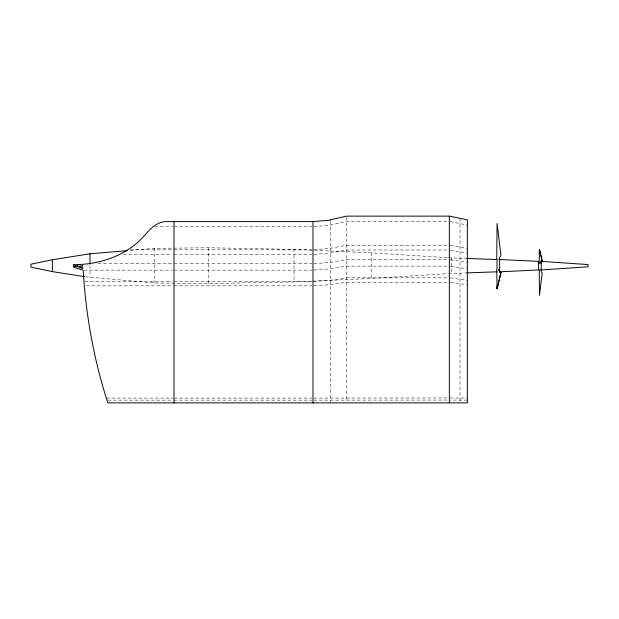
<?xml version="1.0" encoding="UTF-8"?>
<svg xmlns="http://www.w3.org/2000/svg" width="619" height="619" viewBox="0 0 619 619"><rect width="100%" height="100%" fill="white"/><g stroke="black" fill="none" stroke-linecap="round" stroke-linejoin="round"><path stroke-width="0.46" stroke-dasharray="3.1 2.32" d="M313.926 226.701L330.476 225.03L346.578 221.478L449.355 221.478M75.007 265.512L76.578 265.373M313.926 249.759L330.476 248.304L346.578 245.217L449.355 245.217M313.926 254.409L330.476 253.001L346.578 250.006L449.355 250.006M130.369 250.386L154.425 248.351L208.394 247.762L294.025 249.387L371.547 252.869L447.56 257.666M313.926 263.694L330.476 262.379L346.578 259.57L449.355 259.57M313.926 270.077L330.476 268.816L346.578 266.139L449.355 266.139M313.926 281.421L330.476 280.275L346.578 277.823L449.355 277.823M313.926 285.761L330.476 284.655L346.578 282.287L449.355 282.287M85.267 276.801L154.425 282.991L208.394 283.572L294.025 281.954L371.547 278.473L447.56 273.675M448.52 273.613L465.658 272.917M75.069 265.907L82.822 265.435L81.004 265.396M313.926 398.102L449.355 397.955M313.926 400.137L449.355 400.06M154.866 226.794L172.082 226.794M173.993 226.794L312.046 226.794M130.315 249.836L172.097 249.836M173.993 249.836L312.046 249.836M123.336 254.486L172.082 254.486M173.993 254.486L312.046 254.486M98.073 263.771L172.074 263.771M173.993 263.771L312.046 263.771M84.153 270.147L172.067 270.147M173.993 270.147L312.046 270.147M84.919 281.483L172.082 281.483M173.993 281.483L312.046 281.483M86.265 285.823L172.067 285.823M173.993 285.823L312.046 285.823M106.352 398.102L173.026 398.102M173.993 398.102L312.046 398.102M107.954 400.137L172.082 400.137M173.993 400.137L312.046 400.137M467.345 400.114L450.245 400.06M450.245 397.963L467.345 398.056M74.342 266.302L82.876 266.178L73.437 265.644M74.404 266.65L82.938 266.959L73.499 265.969M448.52 257.728L465.658 258.417M450.245 282.388L467.345 284.686M450.245 277.923L467.345 280.306M450.245 266.255L467.345 268.863M81.251 268.244L83.054 268.476L82.776 264.793M450.245 259.686L467.345 262.417M74.357 266.41L83 267.741L77.599 267.346L83.054 268.476M450.245 250.13L467.345 253.047M450.245 245.348L467.345 248.351M450.245 221.625L467.345 225.084M77.367 265.303L77.545 266.851M460.033 218.886L460.033 401.7M451.406 257.914L451.406 273.428M371.547 252.869L371.547 278.473M346.578 217.401L346.578 401.692M330.476 221.455L330.476 401.716M294.025 249.387L294.025 281.954M208.394 247.762L208.394 283.572M154.425 248.351L154.425 282.991M89.972 265.667L89.972 277.536"/><path stroke-width="0.93" d="M539.25 251.221L539.567 249.689L542.19 260.746L541.865 261.311M496.74 269.18L497.072 288.725L500.949 272.36L499.061 270.441A7.621 3.807 0 0 1 499.115 269.273L499.293 268.901M497.204 288.725L500.949 272.639L499.061 270.72A7.621 3.807 0 0 1 499.115 269.551L499.293 269.18M541.122 261.566L540.874 262.286A5.331 2.669 0 0 0 540.905 263.098L541.029 263.361M540.967 262.015L542.19 260.939M541.323 261.326L542.19 260.746M330.476 219.784L346.578 216.124L449.355 216.124L467.345 219.838L467.345 402.876L107.853 402.868C93.902 359.949 85.801 315.187 83.186 270.147L73.746 267.3L73.251 264.646C99.079 264.793 125.208 256.227 143.19 237.007C149.326 229.804 156.607 221.3 167.022 221.594L313.005 221.594L330.476 220.116M127.483 250.625L89.972 253.798L52.36 259.732L30.95 264.189L30.95 267.153L52.36 271.602L84.331 276.647M499.665 271.803L538.592 269.961L538.592 261.38L499.665 259.539L499.665 271.594M466.602 272.886L496.995 271.803M539.474 249.883L542.19 261.141M497.204 288.16L497.072 288.725M497.204 288.446L496.74 286.535M466.602 258.456L496.995 259.539L496.995 268.731M541.254 261.38L588.05 264.553L588.05 266.789L541.254 269.961L541.254 261.528M500.059 272.112L500.477 272.399M499.711 272.089L500.949 272.925L500.949 272.36M539.567 249.689L539.567 250.084L539.474 249.689M539.25 250.827L539.25 263.841M539.25 269.304L539.474 295.325L542.19 273.211L540.874 270.518A5.331 5.331 0 0 1 540.844 269.427M496.74 259.547L497.072 223.521L500.949 255.121L499.061 258.959A7.621 7.621 0 0 0 498.999 259.74M449.355 216.124L449.355 402.876M313.005 221.594L313.005 402.876M173.993 221.594L173.993 402.876M89.972 253.798L89.972 264.135M52.36 259.732L52.36 271.602M540.905 262.905A5.331 2.669 0 0 1 540.874 262.092"/></g></svg>
